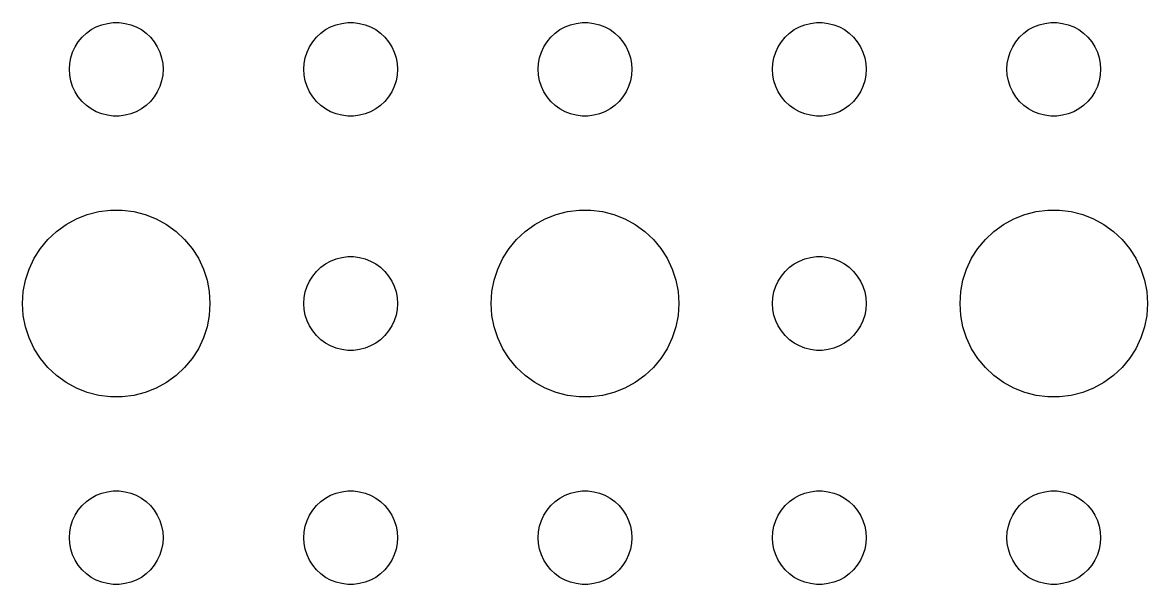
# Model space of a CAD drawing. Header units: metres. Extents: x -134 to 134, y 518 to 1078.
# Drawn here: x -70.5 to -34.5, y 1002 to 1020 of the extents above; entities that cross this region are included whole.
import ezdxf

# ---------------------------------------------------------------- set-up
doc = ezdxf.new("R2010")
doc.units = ezdxf.units.M

msp = doc.modelspace()

# ---------------------------------------------------------------- linework, layer by layer
for p, q in [((-68.1387, 1019.86), (-67.9635, 1019.93)), ((-67.9635, 1019.93), (-67.7811, 1019.97)), ((-67.7811, 1019.97), (-67.5942, 1020)), ((-67.5942, 1020), (-67.4058, 1020)), ((-67.4058, 1020), (-67.2189, 1019.97)), ((-67.2189, 1019.97), (-67.0365, 1019.93)), ((-67.0365, 1019.93), (-66.8613, 1019.86)), ((-60.6387, 1019.86), (-60.4635, 1019.93)), ((-60.4635, 1019.93), (-60.2811, 1019.97)), ((-60.2811, 1019.97), (-60.0942, 1020)), ((-60.0942, 1020), (-59.9058, 1020)), ((-59.9058, 1020), (-59.7189, 1019.97)), ((-59.7189, 1019.97), (-59.5365, 1019.93)), ((-59.5365, 1019.93), (-59.3613, 1019.86)), ((-53.1387, 1019.86), (-52.9635, 1019.93)), ((-52.9635, 1019.93), (-52.7811, 1019.97)), ((-52.7811, 1019.97), (-52.5942, 1020)), ((-52.5942, 1020), (-52.4058, 1020)), ((-52.4058, 1020), (-52.2189, 1019.97)), ((-52.2189, 1019.97), (-52.0365, 1019.93)), ((-52.0365, 1019.93), (-51.8613, 1019.86)), ((-45.6387, 1019.86), (-45.4635, 1019.93)), ((-45.4635, 1019.93), (-45.2811, 1019.97)), ((-45.2811, 1019.97), (-45.0942, 1020)), ((-45.0942, 1020), (-44.9058, 1020)), ((-44.9058, 1020), (-44.7189, 1019.97)), ((-44.7189, 1019.97), (-44.5365, 1019.93)), ((-44.5365, 1019.93), (-44.3613, 1019.86)), ((-38.1387, 1019.86), (-37.9635, 1019.93)), ((-37.9635, 1019.93), (-37.7811, 1019.97)), ((-37.7811, 1019.97), (-37.5942, 1020)), ((-37.5942, 1020), (-37.4058, 1020)), ((-37.4058, 1020), (-37.2189, 1019.97)), ((-37.2189, 1019.97), (-37.0365, 1019.93)), ((-37.0365, 1019.93), (-36.8613, 1019.86)), ((-68.7135, 1019.38), (-68.5934, 1019.53)), ((-68.5934, 1019.53), (-68.4561, 1019.66)), ((-68.4561, 1019.66), (-68.3037, 1019.77)), ((-68.3037, 1019.77), (-68.1387, 1019.86)), ((-66.8613, 1019.86), (-66.6963, 1019.77)), ((-66.6963, 1019.77), (-66.5439, 1019.66)), ((-66.5439, 1019.66), (-66.4065, 1019.53)), ((-66.4065, 1019.53), (-66.2865, 1019.38)), ((-61.2135, 1019.38), (-61.0934, 1019.53)), ((-61.0934, 1019.53), (-60.9561, 1019.66)), ((-60.9561, 1019.66), (-60.8037, 1019.77)), ((-60.8037, 1019.77), (-60.6387, 1019.86)), ((-59.3613, 1019.86), (-59.1963, 1019.77)), ((-59.1963, 1019.77), (-59.0439, 1019.66)), ((-59.0439, 1019.66), (-58.9065, 1019.53)), ((-58.9065, 1019.53), (-58.7865, 1019.38)), ((-53.7135, 1019.38), (-53.5934, 1019.53)), ((-53.5934, 1019.53), (-53.4561, 1019.66)), ((-53.4561, 1019.66), (-53.3037, 1019.77)), ((-53.3037, 1019.77), (-53.1387, 1019.86)), ((-51.8613, 1019.86), (-51.6963, 1019.77)), ((-51.6963, 1019.77), (-51.5439, 1019.66)), ((-51.5439, 1019.66), (-51.4065, 1019.53)), ((-51.4065, 1019.53), (-51.2865, 1019.38)), ((-46.2135, 1019.38), (-46.0934, 1019.53)), ((-46.0934, 1019.53), (-45.9561, 1019.66)), ((-45.9561, 1019.66), (-45.8037, 1019.77)), ((-45.8037, 1019.77), (-45.6387, 1019.86)), ((-44.3613, 1019.86), (-44.1963, 1019.77)), ((-44.1963, 1019.77), (-44.0439, 1019.66)), ((-44.0439, 1019.66), (-43.9065, 1019.53)), ((-43.9065, 1019.53), (-43.7865, 1019.38)), ((-38.7135, 1019.38), (-38.5934, 1019.53)), ((-38.5934, 1019.53), (-38.4561, 1019.66)), ((-38.4561, 1019.66), (-38.3037, 1019.77)), ((-38.3037, 1019.77), (-38.1387, 1019.86)), ((-36.8613, 1019.86), (-36.6963, 1019.77)), ((-36.6963, 1019.77), (-36.5439, 1019.66)), ((-36.5439, 1019.66), (-36.4065, 1019.53)), ((-36.4065, 1019.53), (-36.2865, 1019.38)), ((-68.8947, 1019.05), (-68.8145, 1019.22)), ((-68.8145, 1019.22), (-68.7135, 1019.38)), ((-66.2865, 1019.38), (-66.1855, 1019.22)), ((-66.1855, 1019.22), (-66.1053, 1019.05)), ((-61.3947, 1019.05), (-61.3145, 1019.22)), ((-61.3145, 1019.22), (-61.2135, 1019.38)), ((-58.7865, 1019.38), (-58.6855, 1019.22)), ((-58.6855, 1019.22), (-58.6053, 1019.05)), ((-53.8947, 1019.05), (-53.8145, 1019.22)), ((-53.8145, 1019.22), (-53.7135, 1019.38)), ((-51.2865, 1019.38), (-51.1855, 1019.22)), ((-51.1855, 1019.22), (-51.1053, 1019.05)), ((-46.3947, 1019.05), (-46.3145, 1019.22)), ((-46.3145, 1019.22), (-46.2135, 1019.38)), ((-43.7865, 1019.38), (-43.6855, 1019.22)), ((-43.6855, 1019.22), (-43.6053, 1019.05)), ((-38.8947, 1019.05), (-38.8145, 1019.22)), ((-38.8145, 1019.22), (-38.7135, 1019.38)), ((-36.2865, 1019.38), (-36.1855, 1019.22)), ((-36.1855, 1019.22), (-36.1053, 1019.05)), ((-68.9882, 1018.69), (-68.9529, 1018.87)), ((-68.9529, 1018.87), (-68.8947, 1019.05)), ((-66.1053, 1019.05), (-66.0471, 1018.87)), ((-66.0471, 1018.87), (-66.0118, 1018.69)), ((-61.4882, 1018.69), (-61.4529, 1018.87)), ((-61.4529, 1018.87), (-61.3947, 1019.05)), ((-58.6053, 1019.05), (-58.5471, 1018.87)), ((-58.5471, 1018.87), (-58.5118, 1018.69)), ((-53.9882, 1018.69), (-53.9529, 1018.87)), ((-53.9529, 1018.87), (-53.8947, 1019.05)), ((-51.1053, 1019.05), (-51.0471, 1018.87)), ((-51.0471, 1018.87), (-51.0118, 1018.69)), ((-46.4882, 1018.69), (-46.4529, 1018.87)), ((-46.4529, 1018.87), (-46.3947, 1019.05)), ((-43.6053, 1019.05), (-43.5471, 1018.87)), ((-43.5471, 1018.87), (-43.5118, 1018.69)), ((-38.9882, 1018.69), (-38.9529, 1018.87)), ((-38.9529, 1018.87), (-38.8947, 1019.05)), ((-36.1053, 1019.05), (-36.0471, 1018.87)), ((-36.0471, 1018.87), (-36.0118, 1018.69)), ((-69, 1018.5), (-68.9882, 1018.69)), ((-68.9882, 1018.31), (-69, 1018.5)), ((-66.0118, 1018.69), (-66, 1018.5)), ((-66, 1018.5), (-66.0118, 1018.31)), ((-61.5, 1018.5), (-61.4882, 1018.69)), ((-61.4882, 1018.31), (-61.5, 1018.5)), ((-58.5118, 1018.69), (-58.5, 1018.5)), ((-58.5, 1018.5), (-58.5118, 1018.31)), ((-54, 1018.5), (-53.9882, 1018.69)), ((-53.9882, 1018.31), (-54, 1018.5)), ((-51.0118, 1018.69), (-51, 1018.5)), ((-51, 1018.5), (-51.0118, 1018.31)), ((-46.5, 1018.5), (-46.4882, 1018.69)), ((-46.4882, 1018.31), (-46.5, 1018.5)), ((-43.5118, 1018.69), (-43.5, 1018.5)), ((-43.5, 1018.5), (-43.5118, 1018.31)), ((-39, 1018.5), (-38.9882, 1018.69)), ((-38.9882, 1018.31), (-39, 1018.5)), ((-36.0118, 1018.69), (-36, 1018.5)), ((-36, 1018.5), (-36.0118, 1018.31)), ((-68.9529, 1018.13), (-68.9882, 1018.31)), ((-68.8947, 1017.95), (-68.9529, 1018.13)), ((-66.0471, 1018.13), (-66.1053, 1017.95)), ((-66.0118, 1018.31), (-66.0471, 1018.13)), ((-61.4529, 1018.13), (-61.4882, 1018.31)), ((-61.3947, 1017.95), (-61.4529, 1018.13)), ((-58.5471, 1018.13), (-58.6053, 1017.95)), ((-58.5118, 1018.31), (-58.5471, 1018.13)), ((-53.9529, 1018.13), (-53.9882, 1018.31)), ((-53.8947, 1017.95), (-53.9529, 1018.13)), ((-51.0471, 1018.13), (-51.1053, 1017.95)), ((-51.0118, 1018.31), (-51.0471, 1018.13)), ((-46.4529, 1018.13), (-46.4882, 1018.31)), ((-46.3947, 1017.95), (-46.4529, 1018.13)), ((-43.5471, 1018.13), (-43.6053, 1017.95)), ((-43.5118, 1018.31), (-43.5471, 1018.13)), ((-38.9529, 1018.13), (-38.9882, 1018.31)), ((-38.8947, 1017.95), (-38.9529, 1018.13)), ((-36.0471, 1018.13), (-36.1053, 1017.95)), ((-36.0118, 1018.31), (-36.0471, 1018.13)), ((-68.8145, 1017.78), (-68.8947, 1017.95)), ((-68.7135, 1017.62), (-68.8145, 1017.78)), ((-66.1855, 1017.78), (-66.2865, 1017.62)), ((-66.1053, 1017.95), (-66.1855, 1017.78)), ((-61.3145, 1017.78), (-61.3947, 1017.95)), ((-61.2135, 1017.62), (-61.3145, 1017.78)), ((-58.6855, 1017.78), (-58.7865, 1017.62)), ((-58.6053, 1017.95), (-58.6855, 1017.78)), ((-53.8145, 1017.78), (-53.8947, 1017.95)), ((-53.7135, 1017.62), (-53.8145, 1017.78)), ((-51.1855, 1017.78), (-51.2865, 1017.62)), ((-51.1053, 1017.95), (-51.1855, 1017.78)), ((-46.3145, 1017.78), (-46.3947, 1017.95)), ((-46.2135, 1017.62), (-46.3145, 1017.78)), ((-43.6855, 1017.78), (-43.7865, 1017.62)), ((-43.6053, 1017.95), (-43.6855, 1017.78)), ((-38.8145, 1017.78), (-38.8947, 1017.95)), ((-38.7135, 1017.62), (-38.8145, 1017.78)), ((-36.1855, 1017.78), (-36.2865, 1017.62)), ((-36.1053, 1017.95), (-36.1855, 1017.78)), ((-68.5934, 1017.47), (-68.7135, 1017.62)), ((-68.4561, 1017.34), (-68.5934, 1017.47)), ((-66.4065, 1017.47), (-66.5439, 1017.34)), ((-66.2865, 1017.62), (-66.4065, 1017.47)), ((-61.0934, 1017.47), (-61.2135, 1017.62)), ((-60.9561, 1017.34), (-61.0934, 1017.47)), ((-58.9065, 1017.47), (-59.0439, 1017.34)), ((-58.7865, 1017.62), (-58.9065, 1017.47)), ((-53.5934, 1017.47), (-53.7135, 1017.62)), ((-53.4561, 1017.34), (-53.5934, 1017.47)), ((-51.4065, 1017.47), (-51.5439, 1017.34)), ((-51.2865, 1017.62), (-51.4065, 1017.47)), ((-46.0934, 1017.47), (-46.2135, 1017.62)), ((-45.9561, 1017.34), (-46.0934, 1017.47)), ((-43.9065, 1017.47), (-44.0439, 1017.34)), ((-43.7865, 1017.62), (-43.9065, 1017.47)), ((-38.5934, 1017.47), (-38.7135, 1017.62)), ((-38.4561, 1017.34), (-38.5934, 1017.47)), ((-36.4065, 1017.47), (-36.5439, 1017.34)), ((-36.2865, 1017.62), (-36.4065, 1017.47)), ((-68.3037, 1017.23), (-68.4561, 1017.34)), ((-68.1387, 1017.14), (-68.3037, 1017.23)), ((-67.9635, 1017.07), (-68.1387, 1017.14)), ((-67.7811, 1017.03), (-67.9635, 1017.07)), ((-67.5942, 1017), (-67.7811, 1017.03)), ((-67.4058, 1017), (-67.5942, 1017)), ((-67.2189, 1017.03), (-67.4058, 1017)), ((-67.0365, 1017.07), (-67.2189, 1017.03)), ((-66.8613, 1017.14), (-67.0365, 1017.07)), ((-66.6963, 1017.23), (-66.8613, 1017.14)), ((-66.5439, 1017.34), (-66.6963, 1017.23)), ((-60.8037, 1017.23), (-60.9561, 1017.34)), ((-60.6387, 1017.14), (-60.8037, 1017.23)), ((-60.4635, 1017.07), (-60.6387, 1017.14)), ((-60.2811, 1017.03), (-60.4635, 1017.07)), ((-60.0942, 1017), (-60.2811, 1017.03)), ((-59.9058, 1017), (-60.0942, 1017)), ((-59.7189, 1017.03), (-59.9058, 1017)), ((-59.5365, 1017.07), (-59.7189, 1017.03)), ((-59.3613, 1017.14), (-59.5365, 1017.07)), ((-59.1963, 1017.23), (-59.3613, 1017.14)), ((-59.0439, 1017.34), (-59.1963, 1017.23)), ((-53.3037, 1017.23), (-53.4561, 1017.34)), ((-53.1387, 1017.14), (-53.3037, 1017.23)), ((-52.9635, 1017.07), (-53.1387, 1017.14)), ((-52.7811, 1017.03), (-52.9635, 1017.07)), ((-52.5942, 1017), (-52.7811, 1017.03)), ((-52.4058, 1017), (-52.5942, 1017)), ((-52.2189, 1017.03), (-52.4058, 1017)), ((-52.0365, 1017.07), (-52.2189, 1017.03)), ((-51.8613, 1017.14), (-52.0365, 1017.07)), ((-51.6963, 1017.23), (-51.8613, 1017.14)), ((-51.5439, 1017.34), (-51.6963, 1017.23)), ((-45.8037, 1017.23), (-45.9561, 1017.34)), ((-45.6387, 1017.14), (-45.8037, 1017.23)), ((-45.4635, 1017.07), (-45.6387, 1017.14)), ((-45.2811, 1017.03), (-45.4635, 1017.07)), ((-45.0942, 1017), (-45.2811, 1017.03)), ((-44.9058, 1017), (-45.0942, 1017)), ((-44.7189, 1017.03), (-44.9058, 1017)), ((-44.5365, 1017.07), (-44.7189, 1017.03)), ((-44.3613, 1017.14), (-44.5365, 1017.07)), ((-44.1963, 1017.23), (-44.3613, 1017.14)), ((-44.0439, 1017.34), (-44.1963, 1017.23)), ((-38.3037, 1017.23), (-38.4561, 1017.34)), ((-38.1387, 1017.14), (-38.3037, 1017.23)), ((-37.9635, 1017.07), (-38.1387, 1017.14)), ((-37.7811, 1017.03), (-37.9635, 1017.07)), ((-37.5942, 1017), (-37.7811, 1017.03)), ((-37.4058, 1017), (-37.5942, 1017)), ((-37.2189, 1017.03), (-37.4058, 1017)), ((-37.0365, 1017.07), (-37.2189, 1017.03)), ((-36.8613, 1017.14), (-37.0365, 1017.07)), ((-36.6963, 1017.23), (-36.8613, 1017.14)), ((-36.5439, 1017.34), (-36.6963, 1017.23)), ((-68.7773, 1013.71), (-68.427, 1013.85)), ((-68.427, 1013.85), (-68.0621, 1013.95)), ((-68.0621, 1013.95), (-67.6884, 1013.99)), ((-67.6884, 1013.99), (-67.3116, 1013.99)), ((-67.3116, 1013.99), (-66.9379, 1013.95)), ((-66.9379, 1013.95), (-66.573, 1013.85)), ((-66.573, 1013.85), (-66.2227, 1013.71)), ((-53.7773, 1013.71), (-53.427, 1013.85)), ((-53.427, 1013.85), (-53.0621, 1013.95)), ((-53.0621, 1013.95), (-52.6884, 1013.99)), ((-52.6884, 1013.99), (-52.3116, 1013.99)), ((-52.3116, 1013.99), (-51.9379, 1013.95)), ((-51.9379, 1013.95), (-51.5729, 1013.85)), ((-51.5729, 1013.85), (-51.2227, 1013.71)), ((-38.7773, 1013.71), (-38.427, 1013.85)), ((-38.427, 1013.85), (-38.0621, 1013.95)), ((-38.0621, 1013.95), (-37.6884, 1013.99)), ((-37.6884, 1013.99), (-37.3116, 1013.99)), ((-37.3116, 1013.99), (-36.9379, 1013.95)), ((-36.9379, 1013.95), (-36.5729, 1013.85)), ((-36.5729, 1013.85), (-36.2227, 1013.71)), ((-69.4123, 1013.31), (-69.1075, 1013.53)), ((-69.1075, 1013.53), (-68.7773, 1013.71)), ((-66.2227, 1013.71), (-65.8925, 1013.53)), ((-65.8925, 1013.53), (-65.5877, 1013.31)), ((-54.4123, 1013.31), (-54.1075, 1013.53)), ((-54.1075, 1013.53), (-53.7773, 1013.71)), ((-51.2227, 1013.71), (-50.8925, 1013.53)), ((-50.8925, 1013.53), (-50.5877, 1013.31)), ((-39.4123, 1013.31), (-39.1075, 1013.53)), ((-39.1075, 1013.53), (-38.7773, 1013.71)), ((-36.2227, 1013.71), (-35.8925, 1013.53)), ((-35.8925, 1013.53), (-35.5877, 1013.31)), ((-69.927, 1012.76), (-69.6869, 1013.05)), ((-69.6869, 1013.05), (-69.4123, 1013.31)), ((-65.5877, 1013.31), (-65.3131, 1013.05)), ((-65.3131, 1013.05), (-65.073, 1012.76)), ((-54.927, 1012.76), (-54.6869, 1013.05)), ((-54.6869, 1013.05), (-54.4123, 1013.31)), ((-50.5877, 1013.31), (-50.3131, 1013.05)), ((-50.3131, 1013.05), (-50.0729, 1012.76)), ((-39.927, 1012.76), (-39.6869, 1013.05)), ((-39.6869, 1013.05), (-39.4123, 1013.31)), ((-35.5877, 1013.31), (-35.3131, 1013.05)), ((-35.3131, 1013.05), (-35.0729, 1012.76)), ((-70.1289, 1012.45), (-69.927, 1012.76)), ((-65.073, 1012.76), (-64.8711, 1012.45)), ((-55.1289, 1012.45), (-54.927, 1012.76)), ((-50.0729, 1012.76), (-49.8711, 1012.45)), ((-40.1289, 1012.45), (-39.927, 1012.76)), ((-35.0729, 1012.76), (-34.8711, 1012.45)), ((-70.2893, 1012.1), (-70.1289, 1012.45)), ((-64.8711, 1012.45), (-64.7107, 1012.1)), ((-60.8037, 1012.27), (-60.6387, 1012.36)), ((-60.6387, 1012.36), (-60.4635, 1012.43)), ((-60.4635, 1012.43), (-60.2811, 1012.47)), ((-60.2811, 1012.47), (-60.0942, 1012.5)), ((-60.0942, 1012.5), (-59.9058, 1012.5)), ((-59.9058, 1012.5), (-59.7189, 1012.47)), ((-59.7189, 1012.47), (-59.5365, 1012.43)), ((-59.5365, 1012.43), (-59.3613, 1012.36)), ((-59.3613, 1012.36), (-59.1963, 1012.27)), ((-55.2893, 1012.1), (-55.1289, 1012.45)), ((-49.8711, 1012.45), (-49.7107, 1012.1)), ((-45.8037, 1012.27), (-45.6387, 1012.36)), ((-45.6387, 1012.36), (-45.4635, 1012.43)), ((-45.4635, 1012.43), (-45.2811, 1012.47)), ((-45.2811, 1012.47), (-45.0942, 1012.5)), ((-45.0942, 1012.5), (-44.9058, 1012.5)), ((-44.9058, 1012.5), (-44.7189, 1012.47)), ((-44.7189, 1012.47), (-44.5365, 1012.43)), ((-44.5365, 1012.43), (-44.3613, 1012.36)), ((-44.3613, 1012.36), (-44.1963, 1012.27)), ((-40.2893, 1012.1), (-40.1289, 1012.45)), ((-34.8711, 1012.45), (-34.7107, 1012.1)), ((-70.4057, 1011.75), (-70.2893, 1012.1)), ((-64.7107, 1012.1), (-64.5943, 1011.75)), ((-61.2135, 1011.88), (-61.0934, 1012.03)), ((-61.0934, 1012.03), (-60.9561, 1012.16)), ((-60.9561, 1012.16), (-60.8037, 1012.27)), ((-59.1963, 1012.27), (-59.0439, 1012.16)), ((-59.0439, 1012.16), (-58.9065, 1012.03)), ((-58.9065, 1012.03), (-58.7865, 1011.88)), ((-55.4057, 1011.75), (-55.2893, 1012.1)), ((-49.7107, 1012.1), (-49.5942, 1011.75)), ((-46.2135, 1011.88), (-46.0934, 1012.03)), ((-46.0934, 1012.03), (-45.9561, 1012.16)), ((-45.9561, 1012.16), (-45.8037, 1012.27)), ((-44.1963, 1012.27), (-44.0439, 1012.16)), ((-44.0439, 1012.16), (-43.9065, 1012.03)), ((-43.9065, 1012.03), (-43.7865, 1011.88)), ((-40.4057, 1011.75), (-40.2893, 1012.1)), ((-34.7107, 1012.1), (-34.5942, 1011.75)), ((-70.4763, 1011.38), (-70.4057, 1011.75)), ((-64.5943, 1011.75), (-64.5237, 1011.38)), ((-61.3947, 1011.55), (-61.3145, 1011.72)), ((-61.3145, 1011.72), (-61.2135, 1011.88)), ((-58.7865, 1011.88), (-58.6855, 1011.72)), ((-58.6855, 1011.72), (-58.6053, 1011.55)), ((-55.4763, 1011.38), (-55.4057, 1011.75)), ((-49.5942, 1011.75), (-49.5237, 1011.38)), ((-46.3947, 1011.55), (-46.3145, 1011.72)), ((-46.3145, 1011.72), (-46.2135, 1011.88)), ((-43.7865, 1011.88), (-43.6855, 1011.72)), ((-43.6855, 1011.72), (-43.6053, 1011.55)), ((-40.4763, 1011.38), (-40.4057, 1011.75)), ((-34.5942, 1011.75), (-34.5237, 1011.38)), ((-70.5, 1011), (-70.4763, 1011.38)), ((-64.5237, 1011.38), (-64.5, 1011)), ((-61.4882, 1011.19), (-61.4529, 1011.37)), ((-61.4529, 1011.37), (-61.3947, 1011.55)), ((-58.6053, 1011.55), (-58.5471, 1011.37)), ((-58.5471, 1011.37), (-58.5118, 1011.19)), ((-55.5, 1011), (-55.4763, 1011.38)), ((-49.5237, 1011.38), (-49.5, 1011)), ((-46.4882, 1011.19), (-46.4529, 1011.37)), ((-46.4529, 1011.37), (-46.3947, 1011.55)), ((-43.6053, 1011.55), (-43.5471, 1011.37)), ((-43.5471, 1011.37), (-43.5118, 1011.19)), ((-40.5, 1011), (-40.4763, 1011.38)), ((-34.5237, 1011.38), (-34.5, 1011)), ((-70.4763, 1010.62), (-70.5, 1011)), ((-64.5, 1011), (-64.5237, 1010.62)), ((-61.5, 1011), (-61.4882, 1011.19)), ((-61.4882, 1010.81), (-61.5, 1011)), ((-58.5118, 1011.19), (-58.5, 1011)), ((-58.5, 1011), (-58.5118, 1010.81)), ((-55.4763, 1010.62), (-55.5, 1011)), ((-49.5, 1011), (-49.5237, 1010.62)), ((-46.5, 1011), (-46.4882, 1011.19)), ((-46.4882, 1010.81), (-46.5, 1011)), ((-43.5118, 1011.19), (-43.5, 1011)), ((-43.5, 1011), (-43.5118, 1010.81)), ((-40.4763, 1010.62), (-40.5, 1011)), ((-34.5, 1011), (-34.5237, 1010.62)), ((-70.4057, 1010.25), (-70.4763, 1010.62)), ((-64.5237, 1010.62), (-64.5943, 1010.25)), ((-61.4529, 1010.63), (-61.4882, 1010.81)), ((-61.3947, 1010.45), (-61.4529, 1010.63)), ((-58.5471, 1010.63), (-58.6053, 1010.45)), ((-58.5118, 1010.81), (-58.5471, 1010.63)), ((-55.4057, 1010.25), (-55.4763, 1010.62)), ((-49.5237, 1010.62), (-49.5942, 1010.25)), ((-46.4529, 1010.63), (-46.4882, 1010.81)), ((-46.3947, 1010.45), (-46.4529, 1010.63)), ((-43.5471, 1010.63), (-43.6053, 1010.45)), ((-43.5118, 1010.81), (-43.5471, 1010.63)), ((-40.4057, 1010.25), (-40.4763, 1010.62)), ((-34.5237, 1010.62), (-34.5942, 1010.25)), ((-70.2893, 1009.9), (-70.4057, 1010.25)), ((-64.5943, 1010.25), (-64.7107, 1009.9)), ((-61.3145, 1010.28), (-61.3947, 1010.45)), ((-61.2135, 1010.12), (-61.3145, 1010.28)), ((-58.6855, 1010.28), (-58.7865, 1010.12)), ((-58.6053, 1010.45), (-58.6855, 1010.28)), ((-55.2893, 1009.9), (-55.4057, 1010.25)), ((-49.5942, 1010.25), (-49.7107, 1009.9)), ((-46.3145, 1010.28), (-46.3947, 1010.45)), ((-46.2135, 1010.12), (-46.3145, 1010.28)), ((-43.6855, 1010.28), (-43.7865, 1010.12)), ((-43.6053, 1010.45), (-43.6855, 1010.28)), ((-40.2893, 1009.9), (-40.4057, 1010.25)), ((-34.5942, 1010.25), (-34.7107, 1009.9)), ((-70.1289, 1009.55), (-70.2893, 1009.9)), ((-64.7107, 1009.9), (-64.8711, 1009.55)), ((-61.0934, 1009.97), (-61.2135, 1010.12)), ((-60.9561, 1009.84), (-61.0934, 1009.97)), ((-60.8037, 1009.73), (-60.9561, 1009.84)), ((-59.0439, 1009.84), (-59.1963, 1009.73)), ((-58.9065, 1009.97), (-59.0439, 1009.84)), ((-58.7865, 1010.12), (-58.9065, 1009.97)), ((-55.1289, 1009.55), (-55.2893, 1009.9)), ((-49.7107, 1009.9), (-49.8711, 1009.55)), ((-46.0934, 1009.97), (-46.2135, 1010.12)), ((-45.9561, 1009.84), (-46.0934, 1009.97)), ((-45.8037, 1009.73), (-45.9561, 1009.84)), ((-44.0439, 1009.84), (-44.1963, 1009.73)), ((-43.9065, 1009.97), (-44.0439, 1009.84)), ((-43.7865, 1010.12), (-43.9065, 1009.97)), ((-40.1289, 1009.55), (-40.2893, 1009.9)), ((-34.7107, 1009.9), (-34.8711, 1009.55)), ((-69.927, 1009.24), (-70.1289, 1009.55)), ((-64.8711, 1009.55), (-65.073, 1009.24)), ((-60.6387, 1009.64), (-60.8037, 1009.73)), ((-60.4635, 1009.57), (-60.6387, 1009.64)), ((-60.2811, 1009.53), (-60.4635, 1009.57)), ((-60.0942, 1009.5), (-60.2811, 1009.53)), ((-59.9058, 1009.5), (-60.0942, 1009.5)), ((-59.7189, 1009.53), (-59.9058, 1009.5)), ((-59.5365, 1009.57), (-59.7189, 1009.53)), ((-59.3613, 1009.64), (-59.5365, 1009.57)), ((-59.1963, 1009.73), (-59.3613, 1009.64)), ((-54.927, 1009.24), (-55.1289, 1009.55)), ((-49.8711, 1009.55), (-50.0729, 1009.24)), ((-45.6387, 1009.64), (-45.8037, 1009.73)), ((-45.4635, 1009.57), (-45.6387, 1009.64)), ((-45.2811, 1009.53), (-45.4635, 1009.57)), ((-45.0942, 1009.5), (-45.2811, 1009.53)), ((-44.9058, 1009.5), (-45.0942, 1009.5)), ((-44.7189, 1009.53), (-44.9058, 1009.5)), ((-44.5365, 1009.57), (-44.7189, 1009.53)), ((-44.3613, 1009.64), (-44.5365, 1009.57)), ((-44.1963, 1009.73), (-44.3613, 1009.64)), ((-39.927, 1009.24), (-40.1289, 1009.55)), ((-34.8711, 1009.55), (-35.0729, 1009.24)), ((-69.6869, 1008.95), (-69.927, 1009.24)), ((-65.073, 1009.24), (-65.3131, 1008.95)), ((-54.6869, 1008.95), (-54.927, 1009.24)), ((-50.0729, 1009.24), (-50.3131, 1008.95)), ((-39.6869, 1008.95), (-39.927, 1009.24)), ((-35.0729, 1009.24), (-35.3131, 1008.95)), ((-69.4123, 1008.69), (-69.6869, 1008.95)), ((-65.3131, 1008.95), (-65.5877, 1008.69)), ((-54.4123, 1008.69), (-54.6869, 1008.95)), ((-50.3131, 1008.95), (-50.5877, 1008.69)), ((-39.4123, 1008.69), (-39.6869, 1008.95)), ((-35.3131, 1008.95), (-35.5877, 1008.69)), ((-69.1075, 1008.47), (-69.4123, 1008.69)), ((-68.7773, 1008.29), (-69.1075, 1008.47)), ((-65.8925, 1008.47), (-66.2227, 1008.29)), ((-65.5877, 1008.69), (-65.8925, 1008.47)), ((-54.1075, 1008.47), (-54.4123, 1008.69)), ((-53.7773, 1008.29), (-54.1075, 1008.47)), ((-50.8925, 1008.47), (-51.2227, 1008.29)), ((-50.5877, 1008.69), (-50.8925, 1008.47)), ((-39.1075, 1008.47), (-39.4123, 1008.69)), ((-38.7773, 1008.29), (-39.1075, 1008.47)), ((-35.8925, 1008.47), (-36.2227, 1008.29)), ((-35.5877, 1008.69), (-35.8925, 1008.47)), ((-68.427, 1008.15), (-68.7773, 1008.29)), ((-68.0621, 1008.05), (-68.427, 1008.15)), ((-67.6884, 1008.01), (-68.0621, 1008.05)), ((-67.3116, 1008.01), (-67.6884, 1008.01)), ((-66.9379, 1008.05), (-67.3116, 1008.01)), ((-66.573, 1008.15), (-66.9379, 1008.05)), ((-66.2227, 1008.29), (-66.573, 1008.15)), ((-53.427, 1008.15), (-53.7773, 1008.29)), ((-53.0621, 1008.05), (-53.427, 1008.15)), ((-52.6884, 1008.01), (-53.0621, 1008.05)), ((-52.3116, 1008.01), (-52.6884, 1008.01)), ((-51.9379, 1008.05), (-52.3116, 1008.01)), ((-51.5729, 1008.15), (-51.9379, 1008.05)), ((-51.2227, 1008.29), (-51.5729, 1008.15)), ((-38.427, 1008.15), (-38.7773, 1008.29)), ((-38.0621, 1008.05), (-38.427, 1008.15)), ((-37.6884, 1008.01), (-38.0621, 1008.05)), ((-37.3116, 1008.01), (-37.6884, 1008.01)), ((-36.9379, 1008.05), (-37.3116, 1008.01)), ((-36.5729, 1008.15), (-36.9379, 1008.05)), ((-36.2227, 1008.29), (-36.5729, 1008.15)), ((-68.4561, 1004.66), (-68.3037, 1004.77)), ((-68.3037, 1004.77), (-68.1387, 1004.86)), ((-68.1387, 1004.86), (-67.9635, 1004.93)), ((-67.9635, 1004.93), (-67.7811, 1004.97)), ((-67.7811, 1004.97), (-67.5942, 1005)), ((-67.5942, 1005), (-67.4058, 1005)), ((-67.4058, 1005), (-67.2189, 1004.97)), ((-67.2189, 1004.97), (-67.0365, 1004.93)), ((-67.0365, 1004.93), (-66.8613, 1004.86)), ((-66.8613, 1004.86), (-66.6963, 1004.77)), ((-66.6963, 1004.77), (-66.5439, 1004.66)), ((-60.9561, 1004.66), (-60.8037, 1004.77)), ((-60.8037, 1004.77), (-60.6387, 1004.86)), ((-60.6387, 1004.86), (-60.4635, 1004.93)), ((-60.4635, 1004.93), (-60.2811, 1004.97)), ((-60.2811, 1004.97), (-60.0942, 1005)), ((-60.0942, 1005), (-59.9058, 1005)), ((-59.9058, 1005), (-59.7189, 1004.97)), ((-59.7189, 1004.97), (-59.5365, 1004.93)), ((-59.5365, 1004.93), (-59.3613, 1004.86)), ((-59.3613, 1004.86), (-59.1963, 1004.77)), ((-59.1963, 1004.77), (-59.0439, 1004.66)), ((-53.4561, 1004.66), (-53.3037, 1004.77)), ((-53.3037, 1004.77), (-53.1387, 1004.86)), ((-53.1387, 1004.86), (-52.9635, 1004.93)), ((-52.9635, 1004.93), (-52.7811, 1004.97)), ((-52.7811, 1004.97), (-52.5942, 1005)), ((-52.5942, 1005), (-52.4058, 1005)), ((-52.4058, 1005), (-52.2189, 1004.97)), ((-52.2189, 1004.97), (-52.0365, 1004.93)), ((-52.0365, 1004.93), (-51.8613, 1004.86)), ((-51.8613, 1004.86), (-51.6963, 1004.77)), ((-51.6963, 1004.77), (-51.5439, 1004.66)), ((-45.9561, 1004.66), (-45.8037, 1004.77)), ((-45.8037, 1004.77), (-45.6387, 1004.86)), ((-45.6387, 1004.86), (-45.4635, 1004.93)), ((-45.4635, 1004.93), (-45.2811, 1004.97)), ((-45.2811, 1004.97), (-45.0942, 1005)), ((-45.0942, 1005), (-44.9058, 1005)), ((-44.9058, 1005), (-44.7189, 1004.97)), ((-44.7189, 1004.97), (-44.5365, 1004.93)), ((-44.5365, 1004.93), (-44.3613, 1004.86)), ((-44.3613, 1004.86), (-44.1963, 1004.77)), ((-44.1963, 1004.77), (-44.0439, 1004.66)), ((-38.4561, 1004.66), (-38.3037, 1004.77)), ((-38.3037, 1004.77), (-38.1387, 1004.86)), ((-38.1387, 1004.86), (-37.9635, 1004.93)), ((-37.9635, 1004.93), (-37.7811, 1004.97)), ((-37.7811, 1004.97), (-37.5942, 1005)), ((-37.5942, 1005), (-37.4058, 1005)), ((-37.4058, 1005), (-37.2189, 1004.97)), ((-37.2189, 1004.97), (-37.0365, 1004.93)), ((-37.0365, 1004.93), (-36.8613, 1004.86)), ((-36.8613, 1004.86), (-36.6963, 1004.77)), ((-36.6963, 1004.77), (-36.5439, 1004.66)), ((-68.7135, 1004.38), (-68.5934, 1004.53)), ((-68.5934, 1004.53), (-68.4561, 1004.66)), ((-66.5439, 1004.66), (-66.4065, 1004.53)), ((-66.4065, 1004.53), (-66.2865, 1004.38)), ((-61.2135, 1004.38), (-61.0934, 1004.53)), ((-61.0934, 1004.53), (-60.9561, 1004.66)), ((-59.0439, 1004.66), (-58.9065, 1004.53)), ((-58.9065, 1004.53), (-58.7865, 1004.38)), ((-53.7135, 1004.38), (-53.5934, 1004.53)), ((-53.5934, 1004.53), (-53.4561, 1004.66)), ((-51.5439, 1004.66), (-51.4065, 1004.53)), ((-51.4065, 1004.53), (-51.2865, 1004.38)), ((-46.2135, 1004.38), (-46.0934, 1004.53)), ((-46.0934, 1004.53), (-45.9561, 1004.66)), ((-44.0439, 1004.66), (-43.9065, 1004.53)), ((-43.9065, 1004.53), (-43.7865, 1004.38)), ((-38.7135, 1004.38), (-38.5934, 1004.53)), ((-38.5934, 1004.53), (-38.4561, 1004.66)), ((-36.5439, 1004.66), (-36.4065, 1004.53)), ((-36.4065, 1004.53), (-36.2865, 1004.38)), ((-68.9529, 1003.87), (-68.8947, 1004.05)), ((-68.8947, 1004.05), (-68.8145, 1004.22)), ((-68.8145, 1004.22), (-68.7135, 1004.38)), ((-66.2865, 1004.38), (-66.1855, 1004.22)), ((-66.1855, 1004.22), (-66.1053, 1004.05)), ((-66.1053, 1004.05), (-66.0471, 1003.87)), ((-61.4529, 1003.87), (-61.3947, 1004.05)), ((-61.3947, 1004.05), (-61.3145, 1004.22)), ((-61.3145, 1004.22), (-61.2135, 1004.38)), ((-58.7865, 1004.38), (-58.6855, 1004.22)), ((-58.6855, 1004.22), (-58.6053, 1004.05)), ((-58.6053, 1004.05), (-58.5471, 1003.87)), ((-53.9529, 1003.87), (-53.8947, 1004.05)), ((-53.8947, 1004.05), (-53.8145, 1004.22)), ((-53.8145, 1004.22), (-53.7135, 1004.38)), ((-51.2865, 1004.38), (-51.1855, 1004.22)), ((-51.1855, 1004.22), (-51.1053, 1004.05)), ((-51.1053, 1004.05), (-51.0471, 1003.87)), ((-46.4529, 1003.87), (-46.3947, 1004.05)), ((-46.3947, 1004.05), (-46.3145, 1004.22)), ((-46.3145, 1004.22), (-46.2135, 1004.38)), ((-43.7865, 1004.38), (-43.6855, 1004.22)), ((-43.6855, 1004.22), (-43.6053, 1004.05)), ((-43.6053, 1004.05), (-43.5471, 1003.87)), ((-38.9529, 1003.87), (-38.8947, 1004.05)), ((-38.8947, 1004.05), (-38.8145, 1004.22)), ((-38.8145, 1004.22), (-38.7135, 1004.38)), ((-36.2865, 1004.38), (-36.1855, 1004.22)), ((-36.1855, 1004.22), (-36.1053, 1004.05)), ((-36.1053, 1004.05), (-36.0471, 1003.87)), ((-69, 1003.5), (-68.9882, 1003.69)), ((-68.9882, 1003.69), (-68.9529, 1003.87)), ((-66.0471, 1003.87), (-66.0118, 1003.69)), ((-66.0118, 1003.69), (-66, 1003.5)), ((-61.5, 1003.5), (-61.4882, 1003.69)), ((-61.4882, 1003.69), (-61.4529, 1003.87)), ((-58.5471, 1003.87), (-58.5118, 1003.69)), ((-58.5118, 1003.69), (-58.5, 1003.5)), ((-54, 1003.5), (-53.9882, 1003.69)), ((-53.9882, 1003.69), (-53.9529, 1003.87)), ((-51.0471, 1003.87), (-51.0118, 1003.69)), ((-51.0118, 1003.69), (-51, 1003.5)), ((-46.5, 1003.5), (-46.4882, 1003.69)), ((-46.4882, 1003.69), (-46.4529, 1003.87)), ((-43.5471, 1003.87), (-43.5118, 1003.69)), ((-43.5118, 1003.69), (-43.5, 1003.5)), ((-39, 1003.5), (-38.9882, 1003.69)), ((-38.9882, 1003.69), (-38.9529, 1003.87)), ((-36.0471, 1003.87), (-36.0118, 1003.69)), ((-36.0118, 1003.69), (-36, 1003.5)), ((-68.9882, 1003.31), (-69, 1003.5)), ((-66, 1003.5), (-66.0118, 1003.31)), ((-61.4882, 1003.31), (-61.5, 1003.5)), ((-58.5, 1003.5), (-58.5118, 1003.31)), ((-53.9882, 1003.31), (-54, 1003.5)), ((-51, 1003.5), (-51.0118, 1003.31)), ((-46.4882, 1003.31), (-46.5, 1003.5)), ((-43.5, 1003.5), (-43.5118, 1003.31)), ((-38.9882, 1003.31), (-39, 1003.5)), ((-36, 1003.5), (-36.0118, 1003.31)), ((-68.9529, 1003.13), (-68.9882, 1003.31)), ((-68.8947, 1002.95), (-68.9529, 1003.13)), ((-66.0471, 1003.13), (-66.1053, 1002.95)), ((-66.0118, 1003.31), (-66.0471, 1003.13)), ((-61.4529, 1003.13), (-61.4882, 1003.31)), ((-61.3947, 1002.95), (-61.4529, 1003.13)), ((-58.5471, 1003.13), (-58.6053, 1002.95)), ((-58.5118, 1003.31), (-58.5471, 1003.13)), ((-53.9529, 1003.13), (-53.9882, 1003.31)), ((-53.8947, 1002.95), (-53.9529, 1003.13)), ((-51.0471, 1003.13), (-51.1053, 1002.95)), ((-51.0118, 1003.31), (-51.0471, 1003.13)), ((-46.4529, 1003.13), (-46.4882, 1003.31)), ((-46.3947, 1002.95), (-46.4529, 1003.13)), ((-43.5471, 1003.13), (-43.6053, 1002.95)), ((-43.5118, 1003.31), (-43.5471, 1003.13)), ((-38.9529, 1003.13), (-38.9882, 1003.31)), ((-38.8947, 1002.95), (-38.9529, 1003.13)), ((-36.0471, 1003.13), (-36.1053, 1002.95)), ((-36.0118, 1003.31), (-36.0471, 1003.13)), ((-68.8145, 1002.78), (-68.8947, 1002.95)), ((-68.7135, 1002.62), (-68.8145, 1002.78)), ((-68.5934, 1002.47), (-68.7135, 1002.62)), ((-66.2865, 1002.62), (-66.4065, 1002.47)), ((-66.1855, 1002.78), (-66.2865, 1002.62)), ((-66.1053, 1002.95), (-66.1855, 1002.78)), ((-61.3145, 1002.78), (-61.3947, 1002.95)), ((-61.2135, 1002.62), (-61.3145, 1002.78)), ((-61.0934, 1002.47), (-61.2135, 1002.62)), ((-58.7865, 1002.62), (-58.9065, 1002.47)), ((-58.6855, 1002.78), (-58.7865, 1002.62)), ((-58.6053, 1002.95), (-58.6855, 1002.78)), ((-53.8145, 1002.78), (-53.8947, 1002.95)), ((-53.7135, 1002.62), (-53.8145, 1002.78)), ((-53.5934, 1002.47), (-53.7135, 1002.62)), ((-51.2865, 1002.62), (-51.4065, 1002.47)), ((-51.1855, 1002.78), (-51.2865, 1002.62)), ((-51.1053, 1002.95), (-51.1855, 1002.78)), ((-46.3145, 1002.78), (-46.3947, 1002.95)), ((-46.2135, 1002.62), (-46.3145, 1002.78)), ((-46.0934, 1002.47), (-46.2135, 1002.62)), ((-43.7865, 1002.62), (-43.9065, 1002.47)), ((-43.6855, 1002.78), (-43.7865, 1002.62)), ((-43.6053, 1002.95), (-43.6855, 1002.78)), ((-38.8145, 1002.78), (-38.8947, 1002.95)), ((-38.7135, 1002.62), (-38.8145, 1002.78)), ((-38.5934, 1002.47), (-38.7135, 1002.62)), ((-36.2865, 1002.62), (-36.4065, 1002.47)), ((-36.1855, 1002.78), (-36.2865, 1002.62)), ((-36.1053, 1002.95), (-36.1855, 1002.78)), ((-68.4561, 1002.34), (-68.5934, 1002.47)), ((-68.3037, 1002.23), (-68.4561, 1002.34)), ((-66.5439, 1002.34), (-66.6963, 1002.23)), ((-66.4065, 1002.47), (-66.5439, 1002.34)), ((-60.9561, 1002.34), (-61.0934, 1002.47)), ((-60.8037, 1002.23), (-60.9561, 1002.34)), ((-59.0439, 1002.34), (-59.1963, 1002.23)), ((-58.9065, 1002.47), (-59.0439, 1002.34)), ((-53.4561, 1002.34), (-53.5934, 1002.47)), ((-53.3037, 1002.23), (-53.4561, 1002.34)), ((-51.5439, 1002.34), (-51.6963, 1002.23)), ((-51.4065, 1002.47), (-51.5439, 1002.34)), ((-45.9561, 1002.34), (-46.0934, 1002.47)), ((-45.8037, 1002.23), (-45.9561, 1002.34)), ((-44.0439, 1002.34), (-44.1963, 1002.23)), ((-43.9065, 1002.47), (-44.0439, 1002.34)), ((-38.4561, 1002.34), (-38.5934, 1002.47)), ((-38.3037, 1002.23), (-38.4561, 1002.34)), ((-36.5439, 1002.34), (-36.6963, 1002.23)), ((-36.4065, 1002.47), (-36.5439, 1002.34)), ((-68.1387, 1002.14), (-68.3037, 1002.23)), ((-67.9635, 1002.07), (-68.1387, 1002.14)), ((-67.7811, 1002.03), (-67.9635, 1002.07)), ((-67.5942, 1002), (-67.7811, 1002.03)), ((-67.4058, 1002), (-67.5942, 1002)), ((-67.2189, 1002.03), (-67.4058, 1002)), ((-67.0365, 1002.07), (-67.2189, 1002.03)), ((-66.8613, 1002.14), (-67.0365, 1002.07)), ((-66.6963, 1002.23), (-66.8613, 1002.14)), ((-60.6387, 1002.14), (-60.8037, 1002.23)), ((-60.4635, 1002.07), (-60.6387, 1002.14)), ((-60.2811, 1002.03), (-60.4635, 1002.07)), ((-60.0942, 1002), (-60.2811, 1002.03)), ((-59.9058, 1002), (-60.0942, 1002)), ((-59.7189, 1002.03), (-59.9058, 1002)), ((-59.5365, 1002.07), (-59.7189, 1002.03)), ((-59.3613, 1002.14), (-59.5365, 1002.07)), ((-59.1963, 1002.23), (-59.3613, 1002.14)), ((-53.1387, 1002.14), (-53.3037, 1002.23)), ((-52.9635, 1002.07), (-53.1387, 1002.14)), ((-52.7811, 1002.03), (-52.9635, 1002.07)), ((-52.5942, 1002), (-52.7811, 1002.03)), ((-52.4058, 1002), (-52.5942, 1002)), ((-52.2189, 1002.03), (-52.4058, 1002)), ((-52.0365, 1002.07), (-52.2189, 1002.03)), ((-51.8613, 1002.14), (-52.0365, 1002.07)), ((-51.6963, 1002.23), (-51.8613, 1002.14)), ((-45.6387, 1002.14), (-45.8037, 1002.23)), ((-45.4635, 1002.07), (-45.6387, 1002.14)), ((-45.2811, 1002.03), (-45.4635, 1002.07)), ((-45.0942, 1002), (-45.2811, 1002.03)), ((-44.9058, 1002), (-45.0942, 1002)), ((-44.7189, 1002.03), (-44.9058, 1002)), ((-44.5365, 1002.07), (-44.7189, 1002.03)), ((-44.3613, 1002.14), (-44.5365, 1002.07)), ((-44.1963, 1002.23), (-44.3613, 1002.14)), ((-38.1387, 1002.14), (-38.3037, 1002.23)), ((-37.9635, 1002.07), (-38.1387, 1002.14)), ((-37.7811, 1002.03), (-37.9635, 1002.07)), ((-37.5942, 1002), (-37.7811, 1002.03)), ((-37.4058, 1002), (-37.5942, 1002)), ((-37.2189, 1002.03), (-37.4058, 1002)), ((-37.0365, 1002.07), (-37.2189, 1002.03)), ((-36.8613, 1002.14), (-37.0365, 1002.07)), ((-36.6963, 1002.23), (-36.8613, 1002.14))]:
    msp.add_line(p, q)

doc.saveas('drawing.dxf')
